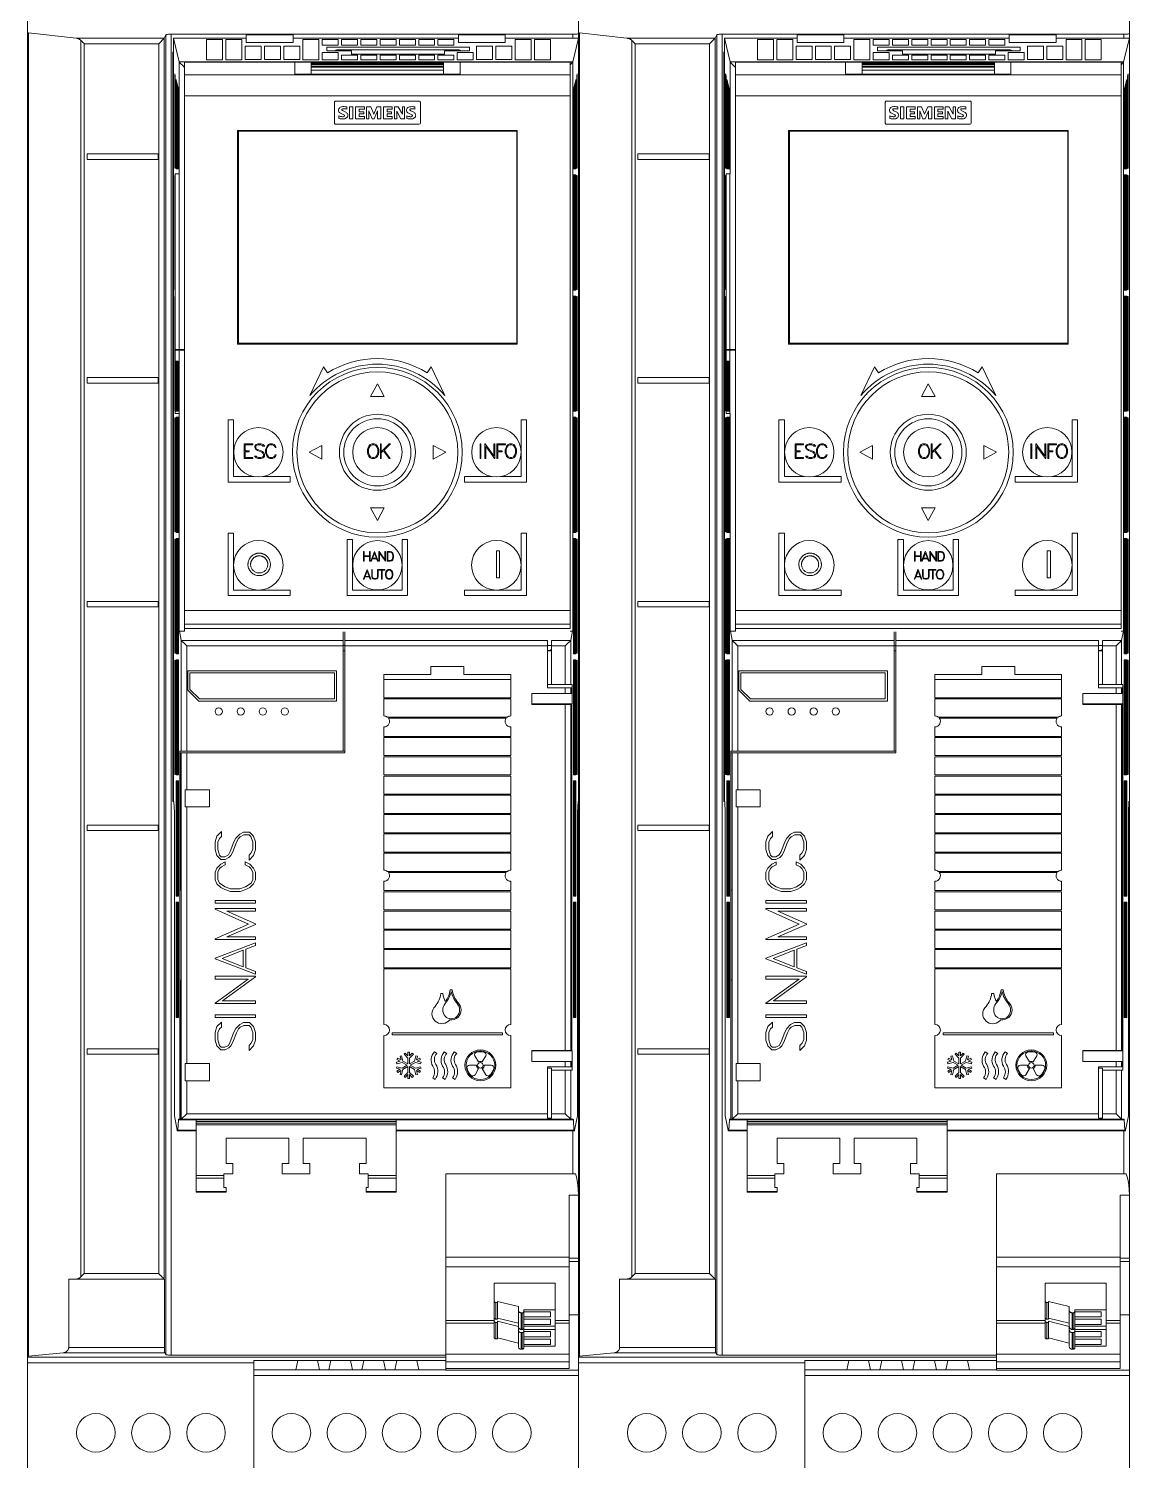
# Model space of a CAD drawing. Header units: millimetres. Extents: x 37984 to 70752, y 14140 to 37584.
# Drawn here: x 45475.7 to 45675.5, y 15250.9 to 15510.7 of the extents above; entities that cross this region are included whole.
import ezdxf

# ---------------------------------------------------------------- set-up
doc = ezdxf.new("R2010")
doc.units = ezdxf.units.MM
doc.layers.add('000-PI-Oprema', color=30, linetype='Continuous', lineweight=5)
doc.layers.add('000-PI_TEXT', color=7, linetype='Continuous')

# ---------------------------------------------------------------- blocks, each defined once
blk = doc.blocks.new('6SL3220-3YE22-0UF0')
at = {"layer": '000-PI-Oprema'}
for p, q in [((17490.35, 133.4), (17490.35, 373.58)), ((17538.35, 372.6), (17568.35, 372.6)), ((17517.7, 368.26), (17517.69, 368.3)), ((17541.65, 368.17), (17565.65, 368.17)), ((17541.65, 368.07), (17565.65, 368.07)), ((17541.65, 367.85), (17565.65, 367.85)), ((17541.65, 367.76), (17565.65, 367.76)), ((17541.65, 367.43), (17565.65, 367.43)), ((17541.65, 367.34), (17565.65, 367.34)), ((17541.65, 366.83), (17565.65, 366.83)), ((17518.65, 365.95), (17588.65, 365.95)), ((17518.65, 362.16), (17588.65, 362.16)), ((17545.85, 357.2), (17545.85, 361)), ((17561.45, 357.2), (17561.45, 361)), ((17546.05, 357), (17561.25, 357)), ((17517.65, 316.1), (17517.65, 348)), ((17516.97, 316), (17516.97, 316.1)), ((17517.03, 316), (17517.03, 316.1)), ((17517.65, 304.5), (17517.65, 316)), ((17518.65, 268.75), (17588.65, 268.75)), ((17518.65, 266.25), (17588.65, 266.25)), ((17518.05, 263.33), (17518.07, 263.3)), ((17547.45, 243.2), (17547.45, 264.88)), ((17588.65, 265), (17589.08, 265)), ((17547.45, 262.4), (17547.75, 262.4)), ((17547.45, 261.4), (17547.75, 261.4)), ((17547.45, 261.4), (17547.75, 261.4)), ((17547.75, 262.34), (17584.55, 262.34)), ((17584.55, 262.4), (17585.25, 262.4)), ((17584.55, 261.4), (17585.25, 261.4)), ((17584.55, 261.4), (17585.25, 261.4)), ((17585.25, 262.34), (17587.75, 262.34)), ((17554.85, 256.2), (17577.85, 256.2)), ((17587.75, 253.7), (17587.75, 254.7)), ((17588.75, 253.7), (17588.75, 254.7)), ((17587.75, 188.9), (17587.75, 251.7)), ((17588.75, 188.9), (17588.75, 251.7)), ((17588.95, 188.8), (17588.95, 251.8)), ((17555.45, 249.4), (17577.25, 249.4)), ((17555.65, 249.2), (17577.05, 249.2)), ((17519.05, 236.2), (17519.05, 242.9)), ((17519.05, 186.5), (17519.05, 233.1)), ((17555.45, 221.4), (17577.25, 221.4)), ((17555.65, 221.2), (17577.05, 221.2)), ((17518.03, 201.67), (17518.03, 217.93)), ((17517.83, 176.4), (17517.83, 201.61)), ((17567.04, 199.6), (17567.06, 199.6)), ((17564.45, 188.35), (17564, 188.65)), ((17566.25, 188.35), (17565.8, 188.65)), ((17568.05, 188.35), (17567.6, 188.65)), ((17572, 186.8), (17571.35, 187.9)), ((17572.7, 186.8), (17573.35, 187.9)), ((17587.75, 185.9), (17587.75, 186.9)), ((17588.75, 185.9), (17588.75, 186.9)), ((17564.15, 183.65), (17563.7, 183.95)), ((17565.95, 183.65), (17565.5, 183.95)), ((17567.75, 183.65), (17567.3, 183.95)), ((17519.05, 177.4), (17584.55, 177.4)), ((17585.25, 177.4), (17587.75, 177.4)), ((17517.34, 174.4), (17517.34, 174.3)), ((17517.34, 174.3), (17520.75, 174.3)), ((17517.58, 176.4), (17589.22, 176.4)), ((17520.75, 176), (17557.05, 176)), ((17520.75, 175.7), (17557.05, 175.7)), ((17520.75, 175.4), (17557.05, 175.4)), ((17520.75, 166.2), (17525.8, 166.2)), ((17520.75, 165.7), (17525.8, 165.7)), ((17552, 166.2), (17557.05, 166.2)), ((17552, 165.7), (17557.05, 165.7)), ((17520.75, 163.3), (17526.2, 163.3)), ((17551.6, 163.3), (17557.05, 163.3)), ((17566.05, 151.4), (17588.45, 151.4)), ((17588.45, 151.2), (17590.15, 151.2)), ((17566.05, 149.6), (17588.45, 149.6)), ((17588.45, 150.6), (17590.15, 150.6)), ((17514.95, 147.41), (17514.96, 147.4)), ((17579.25, 139.39), (17575.45, 140.33)), ((17588.45, 140.9), (17590.15, 140.9)), ((17566.05, 139.9), (17574.85, 139.9)), ((17566.05, 139.4), (17574.85, 139.4)), ((17575.15, 139.55), (17575.45, 139.55)), ((17580.25, 138.83), (17585.95, 138.83)), ((17585.95, 139.9), (17588.45, 139.9)), ((17585.95, 139.4), (17588.45, 139.4)), ((17579.25, 135.79), (17575.45, 136.73)), ((17490.15, 133.2), (17566.05, 133.2)), ((17496.6, 134), (17490.35, 133.4)), ((17538.85, 130.9), (17539.21, 132.64)), ((17543.15, 130.9), (17542.79, 132.64)), ((17544.85, 130.9), (17545.21, 132.64)), ((17549.15, 130.9), (17548.79, 132.64)), ((17550.85, 130.9), (17551.21, 132.64)), ((17555.15, 130.9), (17554.79, 132.64)), ((17556.85, 130.9), (17557.21, 132.64)), ((17561.15, 130.9), (17560.79, 132.64)), ((17566.05, 133.8), (17588.45, 133.8)), ((17490.15, 132.2), (17531.25, 132.2)), ((17531.25, 130.9), (17566.05, 130.9)), ((17566.05, 132.4), (17588.45, 132.4)), ((17531.25, 129.9), (17590.15, 129.9))]:
    blk.add_line(p, q, dxfattribs=at)
for points in [[(17492.45, 381.56), (17492.45, 383.25), (17490.15, 383.25), (17490.15, 104.5), (17531.25, 104.5), (17531.25, 132.64), (17566.05, 132.64)], [(17531.25, 104.5), (17590.15, 104.5), (17590.15, 383.25), (17587.85, 383.25), (17587.85, 381.56), (17573.15, 381.56), (17573.15, 383.25), (17507.15, 383.25), (17507.15, 381.56), (17492.45, 381.56)], [(17490.15, 373.65), (17490.17, 373.62), (17490.24, 373.6), (17490.35, 373.58), (17498.95, 372.6), (17514.95, 372.6), (17513.96, 371.61), (17513.95, 371.6)], [(17497.62, 135), (17497.62, 147.4), (17515.01, 147.4), (17515.01, 135), (17497.62, 135), (17497.62, 134.93), (17497.61, 134.86), (17497.6, 134.79), (17497.58, 134.72), (17497.55, 134.65), (17497.52, 134.59), (17497.49, 134.53), (17497.45, 134.48), (17497.41, 134.42), (17497.37, 134.37), (17497.33, 134.33), (17497.28, 134.29), (17497.24, 134.25), (17497.19, 134.22), (17497.14, 134.18), (17497.09, 134.15), (17497.04, 134.12), (17496.98, 134.1), (17496.93, 134.08), (17496.87, 134.06), (17496.82, 134.04), (17496.76, 134.03), (17496.71, 134.02), (17496.65, 134.01), (17496.6, 134), (17515.06, 134), (17515.25, 133.68), (17515.25, 373.22), (17514.95, 372.6), (17514.95, 147.41), (17514.94, 147.42), (17514.92, 147.43), (17514.9, 147.45)], [(17498.95, 372.6), (17499.05, 372.59), (17499.14, 372.57), (17499.24, 372.55), (17499.33, 372.52), (17499.43, 372.48), (17499.52, 372.44), (17499.61, 372.39), (17499.69, 372.34), (17499.77, 372.27), (17499.85, 372.21), (17499.85, 147.8), (17500.45, 148.4), (17500.45, 371.61)], [(17500.45, 148.4), (17513.96, 148.4), (17513.96, 371.6), (17513.95, 371.6), (17513.95, 371.61), (17500.45, 371.61), (17500.4, 371.66), (17500.34, 371.71), (17500.28, 371.78), (17500.21, 371.84), (17500.14, 371.91), (17500.07, 371.99), (17500, 372.06), (17499.92, 372.13), (17499.85, 372.21)], [(17513.96, 371.6), (17513.96, 371.61), (17513.95, 371.61)], [(17516.25, 373.32), (17516.07, 373.32), (17515.89, 373.32), (17515.72, 373.31), (17515.58, 373.3), (17515.45, 373.28), (17515.35, 373.26), (17515.29, 373.24), (17515.25, 373.22)], [(17566.05, 133.6), (17516.25, 133.6), (17516.25, 373.32), (17589.15, 373.32)], [(17516.65, 370.1), (17516.55, 370.1), (17516.55, 234.1), (17516.65, 234.1), (17516.65, 372.6), (17529.85, 372.6)], [(17516.65, 372.6), (17517.69, 368.3), (17589.11, 368.3)], [(17576.85, 372.6), (17590.15, 372.6), (17589.11, 368.3), (17589.1, 368.26)], [(17589.15, 372.6), (17589.15, 373.32), (17589.35, 373.33), (17589.53, 373.33), (17589.71, 373.34), (17589.86, 373.36), (17589.98, 373.37), (17590.07, 373.39), (17590.13, 373.41), (17590.15, 373.44)], [(17518.65, 316.1), (17516.95, 316.1), (17516.95, 348), (17517.7, 348), (17517.7, 368.26)], [(17518.65, 265.46), (17588.65, 265.46), (17588.65, 368.25), (17518.65, 368.25), (17518.65, 265), (17517.7, 265), (17517.7, 304.5), (17516.95, 304.5), (17516.95, 316), (17518.65, 316)], [(17518.65, 367.31), (17518.6, 367.35), (17518.55, 367.4), (17518.5, 367.46), (17518.44, 367.51), (17518.38, 367.57), (17518.32, 367.64), (17518.25, 367.7), (17518.19, 367.77), (17518.12, 367.83), (17518.06, 367.9), (17518, 367.96), (17517.94, 368.02), (17517.88, 368.08), (17517.82, 368.13), (17517.78, 368.18), (17517.73, 368.22), (17517.7, 368.26)], [(17538.65, 368.25), (17538.65, 366.05), (17568.65, 366.05), (17568.65, 368.25)], [(17565.65, 367.87), (17565.65, 368.19), (17541.65, 368.19), (17541.65, 366.05)], [(17565.65, 367.45), (17565.65, 367.76), (17565.65, 367.85), (17565.65, 367.87), (17541.65, 367.87)], [(17565.65, 366.05), (17565.65, 366.83), (17565.65, 367.34), (17565.65, 367.43), (17565.65, 367.45), (17541.65, 367.45)], [(17588.65, 367.81), (17588.7, 367.86), (17588.76, 367.91), (17588.81, 367.97), (17588.86, 368.02), (17588.91, 368.06), (17588.96, 368.11), (17589, 368.15), (17589.04, 368.19), (17589.07, 368.23), (17589.1, 368.26)], [(17588.75, 263.33), (17589.08, 265), (17589.1, 265), (17589.1, 368.26)], [(17516.95, 327), (17516.87, 327), (17516.87, 347.7), (17516.95, 347.7)], [(17516.95, 305), (17516.87, 305), (17516.87, 325.7), (17516.95, 325.7)], [(17541.4, 307.75), (17543.9, 312.96), (17544.6, 311.86)], [(17562.7, 311.86), (17563.4, 312.96), (17565.9, 307.75)], [(17531.21, 293.05), (17527.55, 293.05), (17527.55, 303.36), (17526.55, 303.36), (17526.55, 292.05), (17537.85, 292.05), (17537.85, 293.05), (17532.89, 293.05)], [(17574.41, 293.05), (17569.45, 293.05), (17569.45, 292.05), (17580.75, 292.05), (17580.75, 303.36), (17579.75, 303.36), (17579.75, 293.05), (17576.09, 293.05)], [(17532.87, 297.32), (17532.75, 297.43), (17532.71, 297.45), (17532.51, 297.56), (17531.9, 297.8), (17531.64, 297.93), (17531.51, 298.06), (17531.38, 298.31), (17531.38, 298.58), (17531.65, 298.84), (17532.03, 298.97), (17532.53, 298.97), (17532.91, 298.84), (17533.21, 298.54), (17532.88, 298.54), (17532.75, 298.67), (17532.52, 298.79), (17532.03, 298.79), (17531.67, 298.67), (17531.56, 298.56), (17531.56, 298.33), (17531.68, 298.1)], [(17535.11, 296.99), (17535.3, 296.99), (17535.15, 296.7), (17534.9, 296.45), (17534.64, 296.32), (17534.13, 296.32), (17533.88, 296.45), (17533.62, 296.7), (17533.5, 296.96), (17533.37, 297.33), (17533.37, 297.95), (17533.5, 298.33), (17533.62, 298.59), (17533.88, 298.84), (17534.13, 298.97), (17534.64, 298.97), (17534.9, 298.84), (17535.15, 298.59), (17535.3, 298.3)], [(17532.87, 297.32), (17532.99, 297.08), (17532.99, 296.73), (17532.88, 296.62), (17532.52, 296.5), (17532.04, 296.5), (17531.8, 296.62), (17531.67, 296.74), (17531.35, 296.74), (17531.65, 296.45), (17532.03, 296.32), (17532.53, 296.32), (17532.91, 296.45), (17533.17, 296.71), (17533.17, 297.1), (17533.04, 297.35), (17532.94, 297.45), (17532.79, 297.61), (17532.54, 297.73), (17531.92, 297.98), (17531.68, 298.1)], [(17535.11, 296.99), (17534.98, 296.73), (17534.86, 296.62), (17534.63, 296.5), (17534.15, 296.5), (17533.91, 296.61), (17533.67, 296.98), (17533.55, 297.34), (17533.55, 297.95), (17533.67, 298.31), (17533.91, 298.67), (17534.15, 298.79), (17534.63, 298.79), (17534.86, 298.67), (17534.98, 298.55), (17535.11, 298.3), (17535.3, 298.3)], [(17551.19, 274.4), (17551.23, 274.4), (17551.39, 274.82), (17552.19, 274.82), (17552.36, 274.4), (17552.48, 274.4), (17551.8, 276.16), (17551.78, 276.16), (17551.13, 274.46)], [(17518.05, 243.2), (17518.05, 263.33), (17517.72, 265)], [(17517.83, 217.99), (17517.83, 242.9), (17547.75, 242.9), (17547.75, 264.88)], [(17518.2, 263.17), (17518.16, 263.21), (17518.12, 263.25), (17518.09, 263.28), (17518.07, 263.3), (17547.45, 263.3)], [(17519.05, 262.34), (17519, 262.37), (17518.96, 262.42), (17518.91, 262.46), (17518.86, 262.52), (17518.8, 262.57), (17518.75, 262.63), (17518.69, 262.68), (17518.63, 262.74), (17518.57, 262.8), (17518.51, 262.86), (17518.46, 262.91), (17518.4, 262.97), (17518.35, 263.02), (17518.29, 263.08), (17518.24, 263.13), (17518.2, 263.17)], [(17588.91, 185.9), (17588.91, 186.9), (17581.7, 186.9), (17581.7, 188.9), (17588.91, 188.9), (17588.91, 251.7), (17581.7, 251.7), (17581.7, 253.7), (17588.91, 253.7), (17588.91, 254.7), (17584.55, 254.7), (17584.55, 262.34), (17584.55, 263.3), (17547.75, 263.3)], [(17585.25, 255.3), (17585.25, 262.34), (17585.25, 263.3), (17588.73, 263.3), (17588.71, 263.28), (17588.68, 263.25), (17588.64, 263.21)], [(17587.75, 255.3), (17587.75, 262.34), (17587.8, 262.37), (17587.84, 262.42), (17587.89, 262.46), (17587.94, 262.52), (17588, 262.57), (17588.05, 262.63), (17588.11, 262.68), (17588.17, 262.74), (17588.23, 262.8), (17588.29, 262.86), (17588.34, 262.91), (17588.4, 262.97), (17588.45, 263.02), (17588.51, 263.08), (17588.56, 263.13), (17588.6, 263.17), (17588.64, 263.21)], [(17588.73, 263.3), (17588.75, 263.33), (17588.75, 255.3)], [(17519.05, 243.2), (17519.05, 262.34), (17547.45, 262.34)], [(17585.25, 261.46), (17584.65, 261.46), (17584.7, 261.46), (17584.75, 261.46), (17584.8, 261.47), (17584.84, 261.47), (17584.89, 261.48), (17584.93, 261.5), (17584.97, 261.51), (17585.02, 261.52), (17585.06, 261.54), (17585.1, 261.56), (17585.14, 261.58), (17585.18, 261.6), (17585.21, 261.63), (17585.25, 261.66)], [(17581.7, 251.8), (17588.98, 251.8), (17588.98, 255.3), (17584.55, 255.3)], [(17577.85, 249.6), (17577.85, 252.7), (17554.85, 252.7), (17554.85, 249.6)], [(17554.85, 247.6), (17554.85, 245.9), (17577.85, 245.9), (17577.85, 247.6)], [(17517.82, 176.4), (17517.82, 243.2), (17547.75, 243.2)], [(17518.05, 242.9), (17518.05, 176.4), (17519.05, 177.4), (17519.05, 183.4)], [(17517.34, 174.4), (17516.8, 177), (17516.8, 232.1), (17516.73, 234.1), (17516.65, 234.1)], [(17589.46, 174.4), (17590, 177), (17590, 232.1), (17590.07, 234.1), (17590.15, 234.1)], [(17525.01, 224.36), (17524.68, 225.36), (17524.68, 226.7), (17525.01, 227.36), (17525.36, 227.71), (17525.36, 228.61), (17524.53, 227.79), (17524.19, 226.73), (17524.19, 225.34), (17524.54, 224.28), (17525.26, 223.55), (17526, 223.55), (17526.71, 223.91), (17527.07, 224.27), (17527.42, 224.97), (17528.1, 226.68), (17528.45, 227.36), (17528.77, 227.68), (17529.43, 228.01), (17530.4, 228.01), (17530.71, 227.71)], [(17525.01, 224.36), (17525.32, 224.05), (17525.95, 224.05), (17526.6, 224.37), (17526.93, 225.03), (17527.62, 226.75), (17527.96, 227.45), (17528.67, 228.16), (17529.38, 228.5), (17530.46, 228.5), (17531.18, 227.79), (17531.53, 226.73), (17531.53, 225.34), (17531.19, 224.28), (17530.36, 223.45), (17530.36, 224.35), (17530.71, 224.71), (17531.05, 225.37), (17531.05, 226.7), (17530.71, 227.71)], [(17577.85, 221.6), (17577.85, 224.7), (17554.85, 224.7), (17554.85, 221.6)], [(17524.68, 219.91), (17525, 219.25), (17526.01, 218.58), (17527.01, 218.25), (17528.71, 218.25), (17529.71, 218.58), (17530.72, 219.25), (17531.05, 219.91), (17531.05, 221.24), (17530.71, 221.9), (17530.38, 222.22), (17529.67, 222.59), (17529.67, 223.1), (17530.49, 222.7), (17531.19, 222), (17531.53, 221.28), (17531.53, 219.87), (17531.18, 219.15), (17530.48, 218.45), (17529.77, 218.11), (17528.73, 217.76), (17526.99, 217.76), (17525.95, 218.11), (17525.24, 218.45), (17524.54, 219.15), (17524.19, 219.87), (17524.19, 221.28), (17524.53, 222), (17525.24, 222.7)], [(17524.68, 219.91), (17524.68, 221.24), (17525.01, 221.9), (17525.34, 222.22), (17526.05, 222.59), (17526.05, 223.1), (17525.24, 222.7)], [(17554.85, 219.6), (17554.85, 217.9), (17577.85, 217.9), (17577.85, 219.6)], [(17577.85, 193.6), (17577.85, 203.7), (17554.85, 203.7), (17554.85, 193.6)], [(17525.01, 189.8), (17524.68, 190.8), (17524.68, 192.14), (17525.01, 192.8), (17525.36, 193.15), (17525.36, 194.05), (17524.53, 193.23), (17524.19, 192.17), (17524.19, 190.78), (17524.54, 189.72), (17525.26, 188.99), (17526, 188.99), (17526.71, 189.35), (17527.07, 189.71), (17527.42, 190.41), (17528.1, 192.12), (17528.45, 192.8), (17528.77, 193.12), (17529.43, 193.45), (17530.4, 193.45), (17530.71, 193.15)], [(17525.01, 189.8), (17525.32, 189.49), (17525.95, 189.49), (17526.6, 189.81), (17526.93, 190.47), (17527.62, 192.19), (17527.96, 192.89), (17528.67, 193.6), (17529.38, 193.94), (17530.46, 193.94), (17531.18, 193.23), (17531.53, 192.17), (17531.53, 190.78), (17531.19, 189.72), (17530.36, 188.89), (17530.36, 189.79), (17530.71, 190.15), (17531.05, 190.81), (17531.05, 192.14), (17530.71, 193.15)], [(17554.85, 191.6), (17554.85, 182.1), (17577.85, 182.1), (17577.85, 191.6)], [(17557.12, 186.75), (17557.81, 186.93), (17557.2, 187.28), (17557.34, 187.52), (17557.95, 187.17)], [(17557.95, 187.17), (17557.76, 187.85), (17558.04, 187.93), (17558.29, 186.97), (17559.21, 186.44), (17559.21, 187.5), (17558.51, 188.2), (17558.71, 188.4)], [(17558.71, 188.4), (17559.21, 187.9), (17559.21, 188.6), (17559.49, 188.6), (17559.49, 187.9), (17559.99, 188.4), (17560.19, 188.2), (17559.49, 187.5), (17559.49, 186.44)], [(17559.63, 186.2), (17560.55, 186.73), (17561.5, 186.47), (17561.58, 186.75), (17560.89, 186.93), (17561.5, 187.28), (17561.36, 187.52), (17560.75, 187.17), (17560.94, 187.85), (17560.66, 187.93), (17560.41, 186.97), (17559.49, 186.44)], [(17585.25, 185.3), (17588.98, 185.3), (17588.98, 188.8), (17581.7, 188.8)], [(17557.12, 186.75), (17557.2, 186.47), (17558.15, 186.73), (17559.07, 186.2), (17558.15, 185.67), (17557.2, 185.93), (17557.12, 185.65), (17557.81, 185.47), (17557.2, 185.12)], [(17559.99, 184), (17559.49, 184.5), (17559.49, 183.8), (17559.21, 183.8), (17559.21, 184.5), (17558.71, 184), (17558.51, 184.2), (17559.21, 184.9), (17559.21, 185.96), (17558.29, 185.43), (17558.04, 184.47), (17557.76, 184.55), (17557.95, 185.23), (17557.34, 184.88), (17557.2, 185.12)], [(17559.99, 184), (17560.19, 184.2), (17559.49, 184.9), (17559.49, 185.96), (17560.41, 185.43)], [(17559.63, 186.2), (17560.55, 185.67), (17561.5, 185.93), (17561.58, 185.65), (17560.89, 185.47), (17561.5, 185.12), (17561.36, 184.88), (17560.75, 185.23), (17560.94, 184.55), (17560.66, 184.47), (17560.41, 185.43)], [(17588.91, 185.9), (17584.55, 185.9), (17584.55, 176.6), (17585.25, 176.6), (17585.25, 185.7), (17584.55, 185.7)], [(17587.75, 185.3), (17587.75, 177.4), (17588.75, 176.4), (17588.75, 185.3)], [(17520.75, 174.4), (17517.46, 174.4), (17517.57, 176.3), (17589.23, 176.3), (17589.34, 174.4), (17557.05, 174.4)], [(17517.46, 174.3), (17517.46, 174.34), (17517.46, 174.4)], [(17517.58, 176.4), (17517.58, 176.36), (17517.57, 176.3)], [(17536.4, 166.5), (17536.4, 168.4), (17537.6, 168.4), (17537.6, 173), (17526.2, 173), (17526.2, 168.4), (17527.4, 168.4), (17527.4, 166.5), (17525.8, 166.5), (17525.8, 164), (17526.2, 164), (17526.2, 163.2), (17520.75, 163.2), (17520.75, 176.3)], [(17536.4, 166.5), (17541.4, 166.5), (17541.4, 168.4), (17540.2, 168.4), (17540.2, 173), (17551.6, 173), (17551.6, 168.4), (17550.4, 168.4), (17550.4, 166.5), (17552, 166.5), (17552, 164), (17551.6, 164), (17551.6, 163.2), (17557.05, 163.2), (17557.05, 176.3)], [(17557.05, 174.3), (17589.34, 174.3), (17589.46, 174.3), (17589.46, 174.4)], [(17590.15, 130.88), (17566.05, 130.88), (17566.05, 166.5), (17589.15, 166.5), (17589.15, 174.3)], [(17589.23, 176.3), (17589.22, 176.36), (17589.22, 176.4)], [(17589.34, 174.4), (17589.34, 174.34), (17589.34, 174.3)], [(17590.15, 162.48), (17590.15, 162.63), (17590.11, 163.59), (17590.04, 164.49), (17589.92, 165.31), (17589.77, 165.98), (17589.59, 166.5), (17589.15, 166.5)], [(17566.05, 131.2), (17588.45, 131.2), (17588.45, 162.63), (17590.15, 162.63)], [(17514.9, 147.45), (17514.87, 147.48), (17514.84, 147.51), (17514.81, 147.55), (17514.77, 147.59), (17514.72, 147.63), (17514.68, 147.67), (17514.64, 147.72), (17514.59, 147.77), (17514.54, 147.81), (17514.49, 147.86), (17514.44, 147.91), (17514.39, 147.96), (17514.34, 148.01), (17514.29, 148.06), (17514.25, 148.11), (17514.2, 148.16), (17514.15, 148.2), (17514.11, 148.25), (17514.07, 148.29), (17514.03, 148.33), (17513.99, 148.36), (17513.96, 148.4)], [(17498.83, 147.4), (17498.91, 147.4), (17498.99, 147.41), (17499.07, 147.42), (17499.16, 147.44), (17499.24, 147.46), (17499.33, 147.48), (17499.41, 147.51), (17499.49, 147.55), (17499.57, 147.59), (17499.64, 147.63), (17499.71, 147.68), (17499.78, 147.74), (17499.85, 147.8)], [(17580.25, 135.23), (17585.95, 135.23), (17585.95, 146.63), (17574.85, 146.63), (17574.85, 136.82), (17574.86, 136.76), (17574.87, 136.71), (17574.9, 136.66), (17574.94, 136.62), (17574.98, 136.59), (17575.04, 136.56), (17575.09, 136.54), (17575.15, 136.54)], [(17574.85, 143.43), (17574.86, 143.37), (17574.87, 143.32), (17574.9, 143.27), (17574.94, 143.23), (17574.98, 143.2), (17575.04, 143.17), (17575.09, 143.15), (17575.15, 143.15)], [(17575.45, 143.15), (17575.15, 143.15), (17575.15, 140.14), (17575.45, 140.14), (17575.45, 143.34), (17579.25, 142.4), (17579.25, 135.14), (17579.26, 135.05), (17579.29, 134.96), (17579.33, 134.88), (17579.4, 134.81), (17579.47, 134.75), (17579.56, 134.71), (17579.65, 134.68), (17579.75, 134.67)], [(17574.85, 140.42), (17574.86, 140.36), (17574.87, 140.31), (17574.9, 140.26), (17574.94, 140.22), (17574.98, 140.19), (17575.04, 140.16), (17575.09, 140.14), (17575.15, 140.14)], [(17579.25, 141.75), (17579.26, 141.66), (17579.29, 141.57), (17579.33, 141.49), (17579.4, 141.42), (17579.47, 141.36), (17579.56, 141.32), (17579.65, 141.29), (17579.75, 141.28)], [(17579.25, 138.74), (17579.26, 138.65), (17579.29, 138.56), (17579.33, 138.48), (17579.4, 138.41), (17579.47, 138.35), (17579.56, 138.31), (17579.65, 138.28), (17579.75, 138.27), (17579.75, 141.28), (17579.95, 141.28), (17579.95, 138.27), (17579.75, 138.27)], [(17579.95, 138.27), (17580.01, 138.28), (17580.06, 138.29), (17580.12, 138.32), (17580.16, 138.35), (17580.2, 138.4), (17580.23, 138.44), (17580.24, 138.5), (17580.25, 138.55), (17580.25, 141.84), (17585.95, 141.84)], [(17579.95, 141.28), (17580.01, 141.29), (17580.06, 141.3), (17580.12, 141.33), (17580.16, 141.36), (17580.2, 141.41), (17580.23, 141.45), (17580.24, 141.51), (17580.25, 141.56)], [(17580.25, 140.52), (17585.05, 140.52), (17585.05, 141.48), (17580.25, 141.48)], [(17574.85, 139.83), (17574.86, 139.77), (17574.87, 139.72), (17574.9, 139.67), (17574.94, 139.63), (17574.98, 139.6), (17575.04, 139.57), (17575.09, 139.55), (17575.15, 139.55), (17575.15, 136.54), (17575.45, 136.54), (17575.45, 139.55), (17575.45, 139.74), (17579.25, 138.8)], [(17579.25, 138.15), (17579.26, 138.06), (17579.29, 137.97), (17579.33, 137.89), (17579.4, 137.82), (17579.47, 137.76), (17579.56, 137.72), (17579.65, 137.69), (17579.75, 137.68)], [(17579.95, 137.68), (17580.01, 137.69), (17580.06, 137.7), (17580.12, 137.73), (17580.16, 137.76), (17580.2, 137.81), (17580.23, 137.85), (17580.24, 137.91), (17580.25, 137.96), (17580.25, 134.95)], [(17580.25, 139.15), (17585.05, 139.15), (17585.05, 140.12), (17580.25, 140.12)], [(17580.25, 137.96), (17580.25, 138.24), (17585.95, 138.24)], [(17580.25, 136.92), (17585.05, 136.92), (17585.05, 137.88), (17580.25, 137.88)], [(17580.25, 135.55), (17585.05, 135.55), (17585.05, 136.52), (17580.25, 136.52)], [(17490.35, 133.4), (17490.24, 133.39), (17490.17, 133.37), (17490.15, 133.35)], [(17515.01, 135), (17515.01, 134.82), (17515.01, 134.64), (17515.02, 134.47), (17515.02, 134.33), (17515.03, 134.2), (17515.04, 134.1), (17515.05, 134.04), (17515.06, 134)], [(17515.25, 133.68), (17515.29, 133.67), (17515.35, 133.65), (17515.45, 133.64), (17515.58, 133.63), (17515.72, 133.62), (17515.89, 133.61), (17516.07, 133.61), (17516.25, 133.6)], [(17579.95, 134.67), (17580.01, 134.68), (17580.06, 134.69), (17580.12, 134.72), (17580.16, 134.75), (17580.2, 134.8), (17580.23, 134.84), (17580.24, 134.9), (17580.25, 134.95)]]:
    blk.add_lwpolyline(points, dxfattribs=at)
for points in [[(17525.55, 368.69), (17525.55, 372.36), (17522.65, 372.36), (17522.65, 368.69)], [(17529.05, 368.69), (17529.05, 372.36), (17526.15, 372.36), (17526.15, 368.69)], [(17538.35, 371.83), (17538.35, 373.2), (17529.85, 373.2), (17529.85, 371.83)], [(17543.05, 368.69), (17543.05, 372.36), (17540.15, 372.36), (17540.15, 368.69)], [(17546.55, 371.35), (17546.55, 372.36), (17543.65, 372.36), (17543.65, 371.35)], [(17550.05, 371.35), (17550.05, 372.36), (17547.15, 372.36), (17547.15, 371.35)], [(17553.55, 371.35), (17553.55, 372.36), (17550.65, 372.36), (17550.65, 371.35)], [(17557.05, 371.35), (17557.05, 372.36), (17554.15, 372.36), (17554.15, 371.35)], [(17560.55, 371.35), (17560.55, 372.36), (17557.65, 372.36), (17557.65, 371.35)], [(17564.05, 371.35), (17564.05, 372.36), (17561.15, 372.36), (17561.15, 371.35)], [(17567.55, 371.35), (17567.55, 372.36), (17564.65, 372.36), (17564.65, 371.35)], [(17576.85, 371.83), (17576.85, 373.2), (17568.35, 373.2), (17568.35, 371.83)], [(17581.55, 368.69), (17581.55, 372.36), (17578.65, 372.36), (17578.65, 368.69)], [(17585.05, 368.69), (17585.05, 372.36), (17582.15, 372.36), (17582.15, 368.69)], [(17532.55, 368.71), (17532.55, 371.17), (17529.65, 371.17), (17529.65, 368.71)], [(17536.05, 368.71), (17536.05, 371.17), (17533.15, 371.17), (17533.15, 368.71)], [(17539.55, 368.71), (17539.55, 371.17), (17536.65, 371.17), (17536.65, 368.71)], [(17546.55, 368.69), (17546.55, 370.01), (17543.65, 370.01), (17543.65, 368.69)], [(17570.35, 370.29), (17565.85, 370.29), (17565.85, 369.71), (17548.95, 369.71), (17548.95, 370.29), (17544.45, 370.29), (17544.45, 371), (17570.35, 371)], [(17550.05, 368.69), (17550.05, 369.5), (17547.15, 369.5), (17547.15, 368.69)], [(17553.55, 368.69), (17553.55, 369.5), (17550.65, 369.5), (17550.65, 368.69)], [(17557.05, 368.69), (17557.05, 369.5), (17554.15, 369.5), (17554.15, 368.69)], [(17560.55, 368.69), (17560.55, 369.5), (17557.65, 369.5), (17557.65, 368.69)], [(17564.05, 368.69), (17564.05, 369.5), (17561.15, 369.5), (17561.15, 368.69)], [(17567.55, 368.69), (17567.55, 369.5), (17564.65, 369.5), (17564.65, 368.69)], [(17571.05, 368.69), (17571.05, 370.01), (17568.15, 370.01), (17568.15, 368.69)], [(17574.55, 368.71), (17574.55, 371.17), (17571.65, 371.17), (17571.65, 368.71)], [(17578.05, 368.71), (17578.05, 371.17), (17575.15, 371.17), (17575.15, 368.71)], [(17516.87, 366.12), (17516.87, 349), (17516.97, 349), (17516.97, 365.72)], [(17517.11, 365.13), (17517.11, 348.9), (17517.21, 348.9), (17517.21, 364.72)], [(17517.23, 364.63), (17517.23, 348.9), (17517.33, 348.9), (17517.33, 364.23)], [(17517.35, 364.14), (17517.35, 348.9), (17517.45, 348.9), (17517.45, 363.74)], [(17589.45, 348.9), (17589.45, 364.14), (17589.35, 363.74), (17589.35, 348.9)], [(17589.57, 348.9), (17589.57, 364.63), (17589.47, 364.23), (17589.47, 348.9)], [(17589.69, 348.9), (17589.69, 365.13), (17589.59, 364.72), (17589.59, 348.9)], [(17589.93, 349), (17589.93, 366.12), (17589.83, 365.72), (17589.83, 349)], [(17517.47, 363.65), (17517.47, 348.9), (17517.57, 348.9), (17517.57, 363.24)], [(17589.33, 348.9), (17589.33, 363.65), (17589.23, 363.24), (17589.23, 348.9)], [(17549.21, 358), (17549.21, 360.13), (17548.59, 360.13), (17548.59, 358)], [(17551.29, 358.4), (17550.34, 358.4), (17550.34, 358.9), (17551.17, 358.9), (17551.17, 359.27), (17550.34, 359.27), (17550.34, 359.75), (17551.29, 359.75), (17551.29, 360.13), (17549.71, 360.13), (17549.71, 358), (17551.29, 358)], [(17553.68, 358), (17554.3, 358), (17554.3, 360.13), (17553.54, 360.13), (17552.99, 358.84), (17552.44, 360.13), (17551.67, 360.13), (17551.67, 358), (17552.09, 358), (17552.09, 359.41), (17552.68, 358), (17553.08, 358), (17553.68, 359.41)], [(17556.35, 358.4), (17555.4, 358.4), (17555.4, 358.9), (17556.23, 358.9), (17556.23, 359.27), (17555.4, 359.27), (17555.4, 359.75), (17556.35, 359.75), (17556.35, 360.13), (17554.78, 360.13), (17554.78, 358), (17556.35, 358)], [(17556.73, 360.13), (17556.73, 358), (17557.17, 358), (17557.17, 359.36), (17557.93, 358), (17558.6, 358), (17558.6, 360.13), (17558.19, 360.13), (17558.19, 358.8), (17557.43, 360.13)], [(17579.05, 317.05), (17579.05, 355.85), (17528.25, 355.85), (17528.25, 317.05)], [(17578.95, 317.25), (17578.95, 355.75), (17528.45, 355.75), (17528.45, 317.25)], [(17513.85, 350.6), (17513.85, 351.6), (17500.95, 351.6), (17500.95, 350.6)], [(17589.33, 326.9), (17589.33, 347.8), (17589.23, 347.8), (17589.23, 326.9)], [(17589.45, 326.9), (17589.45, 347.8), (17589.35, 347.8), (17589.35, 326.9)], [(17589.57, 326.9), (17589.57, 347.8), (17589.47, 347.8), (17589.47, 326.9)], [(17589.69, 326.9), (17589.69, 347.8), (17589.59, 347.8), (17589.59, 326.9)], [(17589.93, 327), (17589.93, 347.7), (17589.83, 347.7), (17589.83, 327)], [(17589.33, 304.9), (17589.33, 325.8), (17589.23, 325.8), (17589.23, 304.9)], [(17589.45, 304.9), (17589.45, 325.8), (17589.35, 325.8), (17589.35, 304.9)], [(17589.57, 304.9), (17589.57, 325.8), (17589.47, 325.8), (17589.47, 304.9)], [(17589.69, 304.9), (17589.69, 325.8), (17589.59, 325.8), (17589.59, 304.9)], [(17589.93, 305), (17589.93, 325.7), (17589.83, 325.7), (17589.83, 305)], [(17517.14, 304.9), (17517.14, 314), (17517.04, 314), (17517.04, 304.9)], [(17517.27, 304.9), (17517.27, 314), (17517.16, 314), (17517.16, 304.9)], [(17517.39, 304.9), (17517.39, 314), (17517.29, 314), (17517.29, 304.9)], [(17517.52, 304.9), (17517.52, 314), (17517.42, 314), (17517.42, 304.9)], [(17513.85, 310), (17513.85, 311), (17500.95, 311), (17500.95, 310)], [(17554.9, 307.55), (17552.4, 307.55), (17553.65, 309.86)], [(17516.97, 283), (17516.97, 303.7), (17516.87, 303.7), (17516.87, 283)], [(17517.21, 282.9), (17517.21, 303.8), (17517.11, 303.8), (17517.11, 282.9)], [(17517.33, 282.9), (17517.33, 303.8), (17517.23, 303.8), (17517.23, 282.9)], [(17517.45, 282.9), (17517.45, 303.8), (17517.35, 303.8), (17517.35, 282.9)], [(17517.57, 282.9), (17517.57, 303.8), (17517.47, 303.8), (17517.47, 282.9)], [(17589.33, 282.9), (17589.33, 303.8), (17589.23, 303.8), (17589.23, 282.9)], [(17589.45, 282.9), (17589.45, 303.8), (17589.35, 303.8), (17589.35, 282.9)], [(17589.57, 282.9), (17589.57, 303.8), (17589.47, 303.8), (17589.47, 282.9)], [(17589.69, 282.9), (17589.69, 303.8), (17589.59, 303.8), (17589.59, 282.9)], [(17589.93, 283), (17589.93, 303.7), (17589.83, 303.7), (17589.83, 283)], [(17531.02, 296.5), (17529.66, 296.5), (17529.66, 297.56), (17530.4, 297.56), (17530.4, 297.73), (17529.66, 297.73), (17529.66, 298.79), (17531.02, 298.79), (17531.02, 298.97), (17529.48, 298.97), (17529.48, 296.32), (17531.02, 296.32)], [(17553.65, 298.59), (17553.39, 298.84), (17553.14, 298.97), (17552.63, 298.97), (17552.37, 298.84), (17552.12, 298.59), (17552, 298.33), (17551.87, 297.95), (17551.87, 297.33), (17552, 296.96), (17552.12, 296.7), (17552.37, 296.45), (17552.63, 296.32), (17553.14, 296.32), (17553.39, 296.45), (17553.65, 296.7), (17553.77, 296.96), (17553.9, 297.33), (17553.9, 297.95), (17553.77, 298.33)], [(17554.19, 296.32), (17554.37, 296.32), (17554.37, 297.33), (17554.49, 297.45), (17554.76, 297.72), (17554.95, 297.45), (17555.81, 296.32), (17556, 296.32), (17555.15, 297.45), (17554.87, 297.82), (17556.01, 298.97), (17555.81, 298.97), (17554.37, 297.52), (17554.37, 298.97), (17554.19, 298.97)], [(17572.45, 296.32), (17572.45, 298.97), (17572.28, 298.97), (17572.28, 296.32)], [(17573.18, 296.32), (17573.35, 296.32), (17573.35, 298.48), (17574.1, 297.45), (17574.92, 296.32), (17574.96, 296.32), (17574.96, 298.97), (17574.79, 298.97), (17574.79, 296.8), (17573.22, 298.97), (17573.18, 298.97)], [(17576.9, 298.97), (17575.36, 298.97), (17575.36, 296.32), (17575.54, 296.32), (17575.54, 297.45), (17575.54, 297.56), (17576.28, 297.56), (17576.28, 297.73), (17575.54, 297.73), (17575.54, 298.79), (17576.9, 298.79)], [(17578.65, 298.59), (17578.4, 298.84), (17578.14, 298.97), (17577.63, 298.97), (17577.38, 298.84), (17577.12, 298.59), (17577, 298.33), (17576.87, 297.95), (17576.87, 297.33), (17577, 296.96), (17577.12, 296.7), (17577.38, 296.45), (17577.63, 296.32), (17578.14, 296.32), (17578.4, 296.45), (17578.65, 296.7), (17578.78, 296.96), (17578.9, 297.33), (17578.9, 297.95), (17578.78, 298.33)], [(17543.55, 296.21), (17543.55, 298.71), (17541.25, 297.45)], [(17553.36, 298.67), (17553, 298.79), (17552.76, 298.79), (17552.41, 298.67), (17552.17, 298.31), (17552.04, 297.95), (17552.04, 297.34), (17552.17, 296.98), (17552.41, 296.62), (17552.76, 296.5), (17553.03, 296.5), (17553.36, 296.62), (17553.6, 296.98), (17553.72, 297.34), (17553.72, 297.95), (17553.6, 298.31)], [(17566.05, 297.45), (17563.75, 296.21), (17563.75, 298.71)], [(17578.37, 298.67), (17578.01, 298.79), (17577.77, 298.79), (17577.41, 298.67), (17577.17, 298.31), (17577.05, 297.95), (17577.05, 297.34), (17577.17, 296.98), (17577.41, 296.62), (17577.77, 296.5), (17578.04, 296.5), (17578.37, 296.62), (17578.61, 296.98), (17578.73, 297.34), (17578.73, 297.95), (17578.61, 298.31)], [(17553.65, 285.05), (17554.9, 287.36), (17552.4, 287.36)], [(17516.97, 261), (17516.97, 281.7), (17516.87, 281.7), (17516.87, 261)], [(17517.21, 260.9), (17517.21, 281.8), (17517.11, 281.8), (17517.11, 260.9)], [(17517.33, 260.9), (17517.33, 281.8), (17517.23, 281.8), (17517.23, 260.9)], [(17517.45, 260.9), (17517.45, 281.8), (17517.35, 281.8), (17517.35, 260.9)], [(17517.57, 260.9), (17517.57, 281.8), (17517.47, 281.8), (17517.47, 260.9)], [(17526.55, 282.75), (17526.55, 271.46), (17537.85, 271.46), (17537.85, 272.46), (17527.55, 272.46), (17527.55, 282.75)], [(17548.15, 271.46), (17559.15, 271.46), (17559.15, 281.65), (17558.15, 281.65), (17558.15, 272.46), (17549.15, 272.46), (17549.15, 281.65), (17548.15, 281.65)], [(17569.45, 272.46), (17569.45, 271.46), (17580.75, 271.46), (17580.75, 282.75), (17579.75, 282.75), (17579.75, 276.95), (17579.75, 272.46), (17575.25, 272.46)], [(17589.33, 260.9), (17589.33, 281.8), (17589.23, 281.8), (17589.23, 260.9)], [(17589.45, 260.9), (17589.45, 281.8), (17589.35, 281.8), (17589.35, 260.9)], [(17589.57, 260.9), (17589.57, 281.8), (17589.47, 281.8), (17589.47, 260.9)], [(17589.69, 260.9), (17589.69, 281.8), (17589.59, 281.8), (17589.59, 260.9)], [(17589.93, 261), (17589.93, 281.7), (17589.83, 281.7), (17589.83, 261)], [(17534.23, 277.3), (17534.22, 277.39), (17534.2, 277.49), (17534.18, 277.59), (17534.16, 277.69), (17534.13, 277.78), (17534.09, 277.87), (17534.05, 277.97), (17534.01, 278.06), (17533.96, 278.14), (17533.9, 278.23), (17533.85, 278.31), (17533.79, 278.39), (17533.73, 278.46), (17533.66, 278.53), (17533.59, 278.6), (17533.52, 278.66), (17533.44, 278.72), (17533.36, 278.78), (17533.28, 278.84), (17533.2, 278.89), (17533.11, 278.93), (17533.02, 278.98), (17532.92, 279.01), (17532.83, 279.05), (17532.73, 279.08), (17532.63, 279.1), (17532.54, 279.12), (17532.44, 279.13), (17532.34, 279.14), (17532.25, 279.15), (17532.15, 279.15), (17532.06, 279.14), (17531.96, 279.13), (17531.86, 279.12), (17531.76, 279.1), (17531.67, 279.08), (17531.57, 279.05), (17531.48, 279.01), (17531.38, 278.98), (17531.29, 278.93), (17531.2, 278.89), (17531.12, 278.84), (17531.04, 278.78), (17530.96, 278.72), (17530.88, 278.66), (17530.81, 278.6), (17530.74, 278.53), (17530.67, 278.46), (17530.61, 278.39), (17530.55, 278.31), (17530.5, 278.23), (17530.44, 278.14), (17530.39, 278.06), (17530.35, 277.97), (17530.31, 277.87), (17530.27, 277.78), (17530.24, 277.69), (17530.22, 277.59), (17530.2, 277.49), (17530.18, 277.39), (17530.17, 277.3), (17530.16, 277.2), (17530.16, 277.11), (17530.16, 277.08), (17530.16, 277.06), (17530.16, 277.03), (17530.16, 277.01), (17530.16, 276.98), (17530.16, 276.95), (17530.19, 276.77), (17530.22, 276.59), (17530.28, 276.41), (17530.35, 276.24), (17530.44, 276.07), (17530.54, 275.92), (17530.66, 275.77), (17530.78, 275.64), (17530.91, 275.52), (17531.06, 275.41), (17531.22, 275.31), (17531.39, 275.23), (17531.57, 275.16), (17531.75, 275.11), (17531.93, 275.08), (17532.11, 275.07), (17532.29, 275.07), (17532.47, 275.08), (17532.65, 275.11), (17532.83, 275.16), (17533.01, 275.23), (17533.18, 275.31), (17533.34, 275.41), (17533.49, 275.52), (17533.62, 275.64), (17533.75, 275.77), (17533.86, 275.92), (17533.96, 276.07), (17534.05, 276.24), (17534.12, 276.41), (17534.18, 276.59), (17534.21, 276.77), (17534.24, 276.95), (17534.24, 276.98), (17534.24, 277.01), (17534.24, 277.03), (17534.24, 277.06), (17534.24, 277.08), (17534.24, 277.11), (17534.24, 277.2)], [(17533.75, 277.25), (17533.74, 277.33), (17533.73, 277.4), (17533.71, 277.47), (17533.69, 277.55), (17533.67, 277.62), (17533.64, 277.69), (17533.61, 277.76), (17533.58, 277.83), (17533.54, 277.9), (17533.5, 277.96), (17533.46, 278.02), (17533.41, 278.08), (17533.36, 278.14), (17533.31, 278.19), (17533.26, 278.24), (17533.21, 278.29), (17533.15, 278.34), (17533.09, 278.38), (17533.02, 278.42), (17532.96, 278.46), (17532.89, 278.5), (17532.82, 278.53), (17532.75, 278.56), (17532.68, 278.58), (17532.61, 278.61), (17532.53, 278.62), (17532.46, 278.64), (17532.38, 278.65), (17532.31, 278.66), (17532.24, 278.66), (17532.16, 278.66), (17532.09, 278.66), (17532.02, 278.65), (17531.94, 278.64), (17531.87, 278.62), (17531.79, 278.61), (17531.72, 278.58), (17531.65, 278.56), (17531.58, 278.53), (17531.51, 278.5), (17531.44, 278.46), (17531.38, 278.42), (17531.31, 278.38), (17531.25, 278.34), (17531.19, 278.29), (17531.14, 278.24), (17531.09, 278.19), (17531.04, 278.14), (17530.99, 278.08), (17530.94, 278.02), (17530.9, 277.96), (17530.86, 277.9), (17530.82, 277.83), (17530.79, 277.76), (17530.76, 277.69), (17530.73, 277.62), (17530.71, 277.55), (17530.69, 277.47), (17530.67, 277.4), (17530.66, 277.33), (17530.65, 277.25), (17530.65, 277.18), (17530.64, 277.11), (17530.65, 277.08), (17530.65, 277.06), (17530.65, 277.03), (17530.65, 277.01), (17530.65, 276.98), (17530.65, 276.95), (17530.67, 276.82), (17530.7, 276.69), (17530.74, 276.56), (17530.8, 276.43), (17530.86, 276.31), (17530.94, 276.2), (17531.02, 276.09), (17531.11, 276), (17531.2, 275.91), (17531.31, 275.83), (17531.43, 275.76), (17531.55, 275.69), (17531.67, 275.64), (17531.8, 275.6), (17531.94, 275.57), (17532.07, 275.56), (17532.2, 275.55), (17532.33, 275.56), (17532.46, 275.57), (17532.6, 275.6), (17532.73, 275.64), (17532.85, 275.69), (17532.97, 275.76), (17533.09, 275.83), (17533.2, 275.91), (17533.29, 276), (17533.38, 276.09), (17533.46, 276.2), (17533.54, 276.31), (17533.6, 276.43), (17533.66, 276.56), (17533.7, 276.69), (17533.73, 276.82), (17533.75, 276.95), (17533.75, 276.98), (17533.75, 277.01), (17533.75, 277.03), (17533.75, 277.06), (17533.76, 277.08), (17533.76, 277.11), (17533.75, 277.18)], [(17552.23, 277.7), (17552.35, 277.7), (17552.35, 279.46), (17552.23, 279.46), (17552.23, 278.64), (17551.27, 278.64), (17551.27, 279.46), (17551.16, 279.46), (17551.16, 277.7), (17551.27, 277.7), (17551.27, 278.52), (17552.23, 278.52)], [(17552.56, 277.7), (17552.72, 278.12), (17553.52, 278.12), (17553.69, 277.7), (17553.81, 277.7), (17553.13, 279.46), (17553.11, 279.46), (17552.44, 277.7)], [(17553.48, 278.24), (17552.76, 278.24), (17553.12, 279.15)], [(17553.94, 279.46), (17553.94, 277.7), (17554.06, 277.7), (17554.06, 279.14), (17555.11, 277.7), (17555.14, 277.7), (17555.14, 279.46), (17555.02, 279.46), (17555.02, 278.02), (17553.97, 279.46)], [(17556.19, 279.27), (17555.98, 279.34), (17555.52, 279.34), (17555.52, 277.82), (17555.98, 277.82), (17556.19, 277.89), (17556.33, 278.02), (17556.47, 278.39), (17556.47, 278.77), (17556.33, 279.14)], [(17575.83, 274.65), (17575.83, 279.55), (17575.25, 279.55), (17575.25, 274.65)], [(17552.15, 274.94), (17551.44, 274.94), (17551.79, 275.85)], [(17553.69, 274.91), (17553.61, 274.67), (17553.53, 274.6), (17553.29, 274.52), (17553.13, 274.52), (17552.89, 274.6), (17552.81, 274.67), (17552.73, 274.91), (17552.73, 276.16), (17552.62, 276.16), (17552.62, 274.91), (17552.7, 274.65), (17552.87, 274.48), (17553.13, 274.4), (17553.3, 274.4), (17553.55, 274.48), (17553.72, 274.65), (17553.81, 274.91), (17553.81, 276.16), (17553.69, 276.16)], [(17555.01, 276.04), (17554.52, 276.04), (17554.52, 274.4), (17554.4, 274.4), (17554.4, 276.04), (17553.9, 276.04), (17553.9, 276.16), (17555.01, 276.16)], [(17556.3, 275.91), (17556.13, 276.08), (17555.96, 276.16), (17555.62, 276.16), (17555.45, 276.08), (17555.28, 275.91), (17555.2, 275.74), (17555.11, 275.49), (17555.11, 275.07), (17555.2, 274.82), (17555.28, 274.65), (17555.45, 274.48), (17555.62, 274.4), (17555.96, 274.4), (17556.13, 274.48), (17556.3, 274.65), (17556.38, 274.82), (17556.47, 275.07), (17556.47, 275.49), (17556.38, 275.74)], [(17556.11, 275.96), (17555.87, 276.04), (17555.71, 276.04), (17555.47, 275.96), (17555.31, 275.72), (17555.23, 275.48), (17555.23, 275.08), (17555.31, 274.84), (17555.47, 274.6), (17555.71, 274.52), (17555.89, 274.52), (17556.11, 274.6), (17556.27, 274.84), (17556.35, 275.08), (17556.35, 275.48), (17556.27, 275.72)], [(17513.85, 269.4), (17513.85, 270.4), (17500.95, 270.4), (17500.95, 269.4)], [(17516.97, 239), (17516.97, 259.7), (17516.87, 259.7), (17516.87, 239)], [(17517.21, 238.9), (17517.21, 259.8), (17517.11, 259.8), (17517.11, 238.9)], [(17517.33, 238.9), (17517.33, 259.8), (17517.23, 259.8), (17517.23, 238.9)], [(17517.45, 238.9), (17517.45, 259.8), (17517.35, 259.8), (17517.35, 238.9)], [(17517.57, 238.9), (17517.57, 259.8), (17517.47, 259.8), (17517.47, 238.9)], [(17521.25, 252.3), (17546.25, 252.3), (17546.25, 257.8), (17519.25, 257.8), (17519.25, 254.3)], [(17521.35, 252.7), (17545.85, 252.7), (17545.85, 257.43), (17519.63, 257.43), (17519.63, 254.42)], [(17569.35, 257.1), (17577.85, 257.1), (17577.85, 252.9), (17554.85, 252.9), (17554.85, 257.1), (17563.35, 257.1), (17563.35, 258.6), (17569.35, 258.6)], [(17589.33, 238.9), (17589.33, 259.8), (17589.23, 259.8), (17589.23, 238.9)], [(17589.45, 238.9), (17589.45, 259.8), (17589.35, 259.8), (17589.35, 238.9)], [(17589.57, 238.9), (17589.57, 259.8), (17589.47, 259.8), (17589.47, 238.9)], [(17589.69, 238.9), (17589.69, 259.8), (17589.59, 259.8), (17589.59, 238.9)], [(17589.93, 239), (17589.93, 259.7), (17589.83, 259.7), (17589.83, 239)], [(17577.85, 242.4), (17577.85, 245.7), (17554.85, 245.7), (17554.85, 242.4)], [(17577.85, 238.9), (17577.85, 242.2), (17554.85, 242.2), (17554.85, 238.9)], [(17517.21, 216.9), (17517.21, 237.8), (17517.11, 237.8), (17517.11, 216.9)], [(17517.33, 216.9), (17517.33, 237.8), (17517.23, 237.8), (17517.23, 216.9)], [(17517.45, 216.9), (17517.45, 237.8), (17517.35, 237.8), (17517.35, 216.9)], [(17517.57, 216.9), (17517.57, 237.8), (17517.47, 237.8), (17517.47, 216.9)], [(17577.85, 235.4), (17577.85, 238.7), (17554.85, 238.7), (17554.85, 235.4)], [(17589.33, 216.9), (17589.33, 237.8), (17589.23, 237.8), (17589.23, 216.9)], [(17589.45, 216.9), (17589.45, 237.8), (17589.35, 237.8), (17589.35, 216.9)], [(17589.57, 216.9), (17589.57, 237.8), (17589.47, 237.8), (17589.47, 216.9)], [(17589.69, 216.9), (17589.69, 237.8), (17589.59, 237.8), (17589.59, 216.9)], [(17523.15, 233.1), (17523.15, 236.2), (17518.75, 236.2), (17518.75, 233.1)], [(17577.85, 231.9), (17577.85, 235.2), (17554.85, 235.2), (17554.85, 231.9)], [(17577.85, 228.4), (17577.85, 231.7), (17554.85, 231.7), (17554.85, 228.4)], [(17513.85, 228.8), (17513.85, 229.8), (17500.95, 229.8), (17500.95, 228.8)], [(17577.85, 224.9), (17577.85, 228.2), (17554.85, 228.2), (17554.85, 224.9)], [(17517.21, 194.9), (17517.21, 215.8), (17517.11, 215.8), (17517.11, 194.9)], [(17517.33, 194.9), (17517.33, 215.8), (17517.23, 215.8), (17517.23, 194.9)], [(17517.45, 194.9), (17517.45, 215.8), (17517.35, 215.8), (17517.35, 194.9)], [(17517.57, 194.9), (17517.57, 215.8), (17517.47, 215.8), (17517.47, 194.9)], [(17531.53, 215.63), (17531.53, 216.12), (17524.19, 216.12), (17524.19, 215.63)], [(17577.85, 214.4), (17577.85, 217.7), (17554.85, 217.7), (17554.85, 214.4)], [(17589.33, 194.9), (17589.33, 215.8), (17589.23, 215.8), (17589.23, 194.9)], [(17589.45, 194.9), (17589.45, 215.8), (17589.35, 215.8), (17589.35, 194.9)], [(17589.57, 194.9), (17589.57, 215.8), (17589.47, 215.8), (17589.47, 194.9)], [(17589.69, 194.9), (17589.69, 215.8), (17589.59, 215.8), (17589.59, 194.9)], [(17526.34, 214.15), (17531.53, 211.88), (17531.53, 211.77), (17526.34, 209.5), (17531.53, 209.5), (17531.53, 209.01), (17524.19, 209.01), (17524.19, 209.13), (17530.24, 211.83), (17524.19, 214.52), (17524.19, 214.64), (17531.53, 214.64), (17531.53, 214.15)], [(17577.85, 210.9), (17577.85, 214.2), (17554.85, 214.2), (17554.85, 210.9)], [(17577.85, 207.4), (17577.85, 210.7), (17554.85, 210.7), (17554.85, 207.4)], [(17529.78, 207.25), (17531.53, 207.93), (17531.53, 208.44), (17524.19, 205.63), (17524.19, 205.53), (17531.53, 202.72), (17531.53, 203.23), (17529.78, 203.9)], [(17529.3, 204.09), (17529.3, 207.07), (17525.47, 205.58)], [(17577.85, 203.9), (17577.85, 207.2), (17554.85, 207.2), (17554.85, 203.9)], [(17525.53, 197.88), (17531.53, 197.88), (17531.53, 197.39), (17524.19, 197.39), (17524.19, 197.5), (17530.19, 201.86), (17524.19, 201.86), (17524.19, 202.35), (17531.53, 202.35), (17531.53, 202.23)], [(17531.53, 194.89), (17531.53, 195.38), (17524.19, 195.38), (17524.19, 194.89)], [(17576.35, 191.7), (17576.35, 192.1), (17556.35, 192.1), (17556.35, 191.7)], [(17513.85, 188.2), (17513.85, 189.2), (17500.95, 189.2), (17500.95, 188.2)], [(17523.15, 183.4), (17523.15, 186.5), (17518.75, 186.5), (17518.75, 183.4)], [(17579.95, 134.67), (17579.95, 137.68), (17579.75, 137.68), (17579.75, 134.67)]]:
    blk.add_lwpolyline(points, close=True, dxfattribs=at)
for points in [[(17568.96, 370.29, 0.16696), (17568.35, 370.5), (17546.45, 370.5, 0.16696), (17545.84, 370.29)], [(17561.45, 361, 0.414214), (17561.25, 361.2), (17546.05, 361.2, 0.414217), (17545.85, 361)], [(17547.12, 360.14, 0.212347), (17546.66, 359.81, 0.242441), (17546.66, 359.27, 0.158981), (17547.08, 358.93)], [(17548.11, 359.71, 0.110171), (17547.39, 359.8, 0.193479), (17547.22, 359.71, 0.277827), (17547.21, 359.58, 0.109397), (17547.42, 359.44), (17547.8, 359.27, -0.153459), (17548.21, 358.92, -0.236206), (17548.21, 358.36, -0.207595), (17547.73, 358, -0.100231), (17546.65, 358.05)], [(17546.65, 358.05), (17546.65, 358.49, 0.075455), (17547.3, 358.35, 0.117436), (17547.59, 358.4, 0.300847), (17547.68, 358.55, 0.273202), (17547.59, 358.7, 0.014145), (17547.08, 358.93)], [(17548.11, 359.71), (17548.11, 360.12, 0.120733), (17547.12, 360.14)], [(17559.46, 360.14, 0.212348), (17558.99, 359.81, 0.24244), (17559, 359.27, 0.158981), (17559.41, 358.93)], [(17560.44, 359.71, 0.110171), (17559.73, 359.8, 0.193479), (17559.56, 359.71, 0.277826), (17559.55, 359.58, 0.109398), (17559.75, 359.44), (17560.13, 359.27, -0.153459), (17560.54, 358.92, -0.236206), (17560.55, 358.36, -0.207595), (17560.06, 358, -0.100231), (17558.99, 358.05)], [(17558.99, 358.05), (17558.99, 358.49, 0.075455), (17559.63, 358.35, 0.117435), (17559.92, 358.4, 0.300849), (17560.02, 358.55, 0.273204), (17559.92, 358.7, 0.014145), (17559.41, 358.93)], [(17560.44, 359.71), (17560.44, 360.12, 0.120733), (17559.46, 360.14)], [(17565.9, 307.75, 0.221467), (17553.65, 313.45, 0.221467), (17541.4, 307.75)], [(17566.79, 194.46, -0.049479), (17566.55, 194.2, -0.381965), (17564.15, 194.2, -0.451416), (17564.15, 196.9, 0.142148), (17565.15, 199.2), (17565.55, 199.2, 0.083622), (17565.98, 197.77)], [(17567.04, 199.6, -0.139301), (17565.94, 197.4, 0.361096), (17565.94, 195.1)], [(17566.79, 194.46, 0.221924), (17568.25, 194.9, 0.451417), (17568.25, 197.6)], [(17566.85, 199.9), (17567.25, 199.9, 0.142147), (17568.25, 197.6)], [(17567.06, 199.6, 0.139301), (17568.16, 197.4, -0.361096), (17568.16, 195.1)], [(17564, 188.65, 0.326072), (17563.7, 186.05, -0.333334), (17563.7, 183.95)], [(17564.45, 188.35, 0.353248), (17564.25, 186.35, -0.308172), (17564.15, 183.65)], [(17565.8, 188.65, 0.326072), (17565.5, 186.05, -0.333334), (17565.5, 183.95)], [(17566.25, 188.35, 0.353248), (17566.05, 186.35, -0.308173), (17565.95, 183.65)], [(17567.6, 188.65, 0.326072), (17567.3, 186.05, -0.333334), (17567.3, 183.95)], [(17568.05, 188.35, 0.353248), (17567.85, 186.35, -0.308172), (17567.75, 183.65)], [(17570.38, 186.22, 0.462102), (17569.92, 185.61, 0.10102), (17570.62, 184.39, 0.462104), (17571.38, 184.48)], [(17570.38, 186.22), (17571.65, 186.21, 0.272309), (17572, 185.59), (17571.38, 184.48)], [(17573.32, 184.48), (17572.7, 185.59, 0.270126), (17573.05, 186.2, 0.002033), (17573.05, 186.21), (17574.32, 186.22)], [(17573.32, 184.48, 0.462104), (17574.08, 184.39, 0.10102), (17574.78, 185.61, 0.462102), (17574.32, 186.22)]]:
    blk.add_lwpolyline(points, format="xyb", dxfattribs=at)
blk.add_lwpolyline([(17556, 277.7), (17555.4, 277.7), (17555.4, 279.46), (17556, 279.46), (17556.24, 279.38, -0.024793), (17556.46, 279.12), (17556.59, 278.79), (17556.59, 278.37), (17556.43, 277.95), (17556.26, 277.78)], format="xyb", close=True, dxfattribs=at)
for centre, radius in [((17553.65, 297.45), 15.4), ((17553.65, 297.45), 14.6), ((17553.65, 297.45), 6.9), ((17532.05, 297.45), 4.48), ((17553.65, 297.45), 6.1), ((17553.65, 297.45), 4.48), ((17575.25, 297.45), 4.48), ((17532.05, 276.95), 4.5), ((17553.65, 276.95), 4.48), ((17575.25, 276.95), 4.5), ((17524.85, 250.4), 0.663), ((17528.85, 250.4), 0.663), ((17532.85, 250.4), 0.663), ((17536.85, 250.4), 0.663), ((17572.35, 186.2), 2.8), ((17572.35, 186.2), 2.6), ((17572.35, 186.2), 0.5), ((17502.55, 119.5), 3.5), ((17512.55, 119.5), 3.5), ((17522.55, 119.5), 3.5), ((17538.05, 119.5), 3.5), ((17548.05, 119.5), 3.5), ((17558.05, 119.5), 3.5), ((17568.05, 119.5), 3.5), ((17578.05, 119.5), 3.5)]:
    blk.add_circle(centre, radius, dxfattribs=at)
for centre, radius, start, end in [((17546.05, 357.2), 0.2, 180, 270.0004), ((17561.25, 357.2), 0.2, 270.0001, 0), ((17553.65, 297.46), 17, 57.8354, 122.1646), ((17553.65, 276.95), 3.55, 224.7132, 226.0933), ((17554.85, 248.6), 1, 53.1299, 90), ((17577.85, 248.6), 1, 90, 126.8701), ((17554.85, 248.6), 1, 270, 36.8698), ((17577.85, 248.6), 1, 143.1303, 270), ((17554.85, 220.6), 1, 53.1299, 90), ((17554.85, 220.6), 1, 270, 36.8698), ((17577.85, 220.6), 1, 143.1303, 270), ((17577.85, 220.6), 1, 90, 126.8701), ((17515.55, 209.8), 8.5, 73.0626, 74.4431), ((17515.55, 209.8), 8.5, 285.5569, 286.9374), ((17562.39, 200.47), 4.5, 323.0735, 352.6819), ((17567.05, 196.25), 1.6, 226.0722, 313.9278), ((17554.85, 192.6), 1, 270, 90), ((17577.85, 192.6), 1, 90, 270), ((17571.8, 188.12), 0.5, 107.1978, 206.4055), ((17572.35, 185.17), 3.5, 78.4631, 101.5369), ((17572.9, 188.12), 0.5, 333.5946, 72.8023), ((17572.35, 186.2), 0.7, 59.5347, 120.4653)]:
    blk.add_arc(centre, radius, start, end, dxfattribs=at)
blk = doc.blocks.new('SINAMICS_FSB_1mm')
at = {"layer": '000-PI_TEXT'}
blk.add_blockref('6SL3220-3YE22-0UF0', (53500, 54000), dxfattribs=at)

msp = doc.modelspace()

# ---------------------------------------------------------------- block references
for p in [(-25514.655, -38863.629), (-25414.655, -38863.629)]:
    msp.add_blockref('SINAMICS_FSB_1mm', p)

doc.saveas('drawing.dxf')
